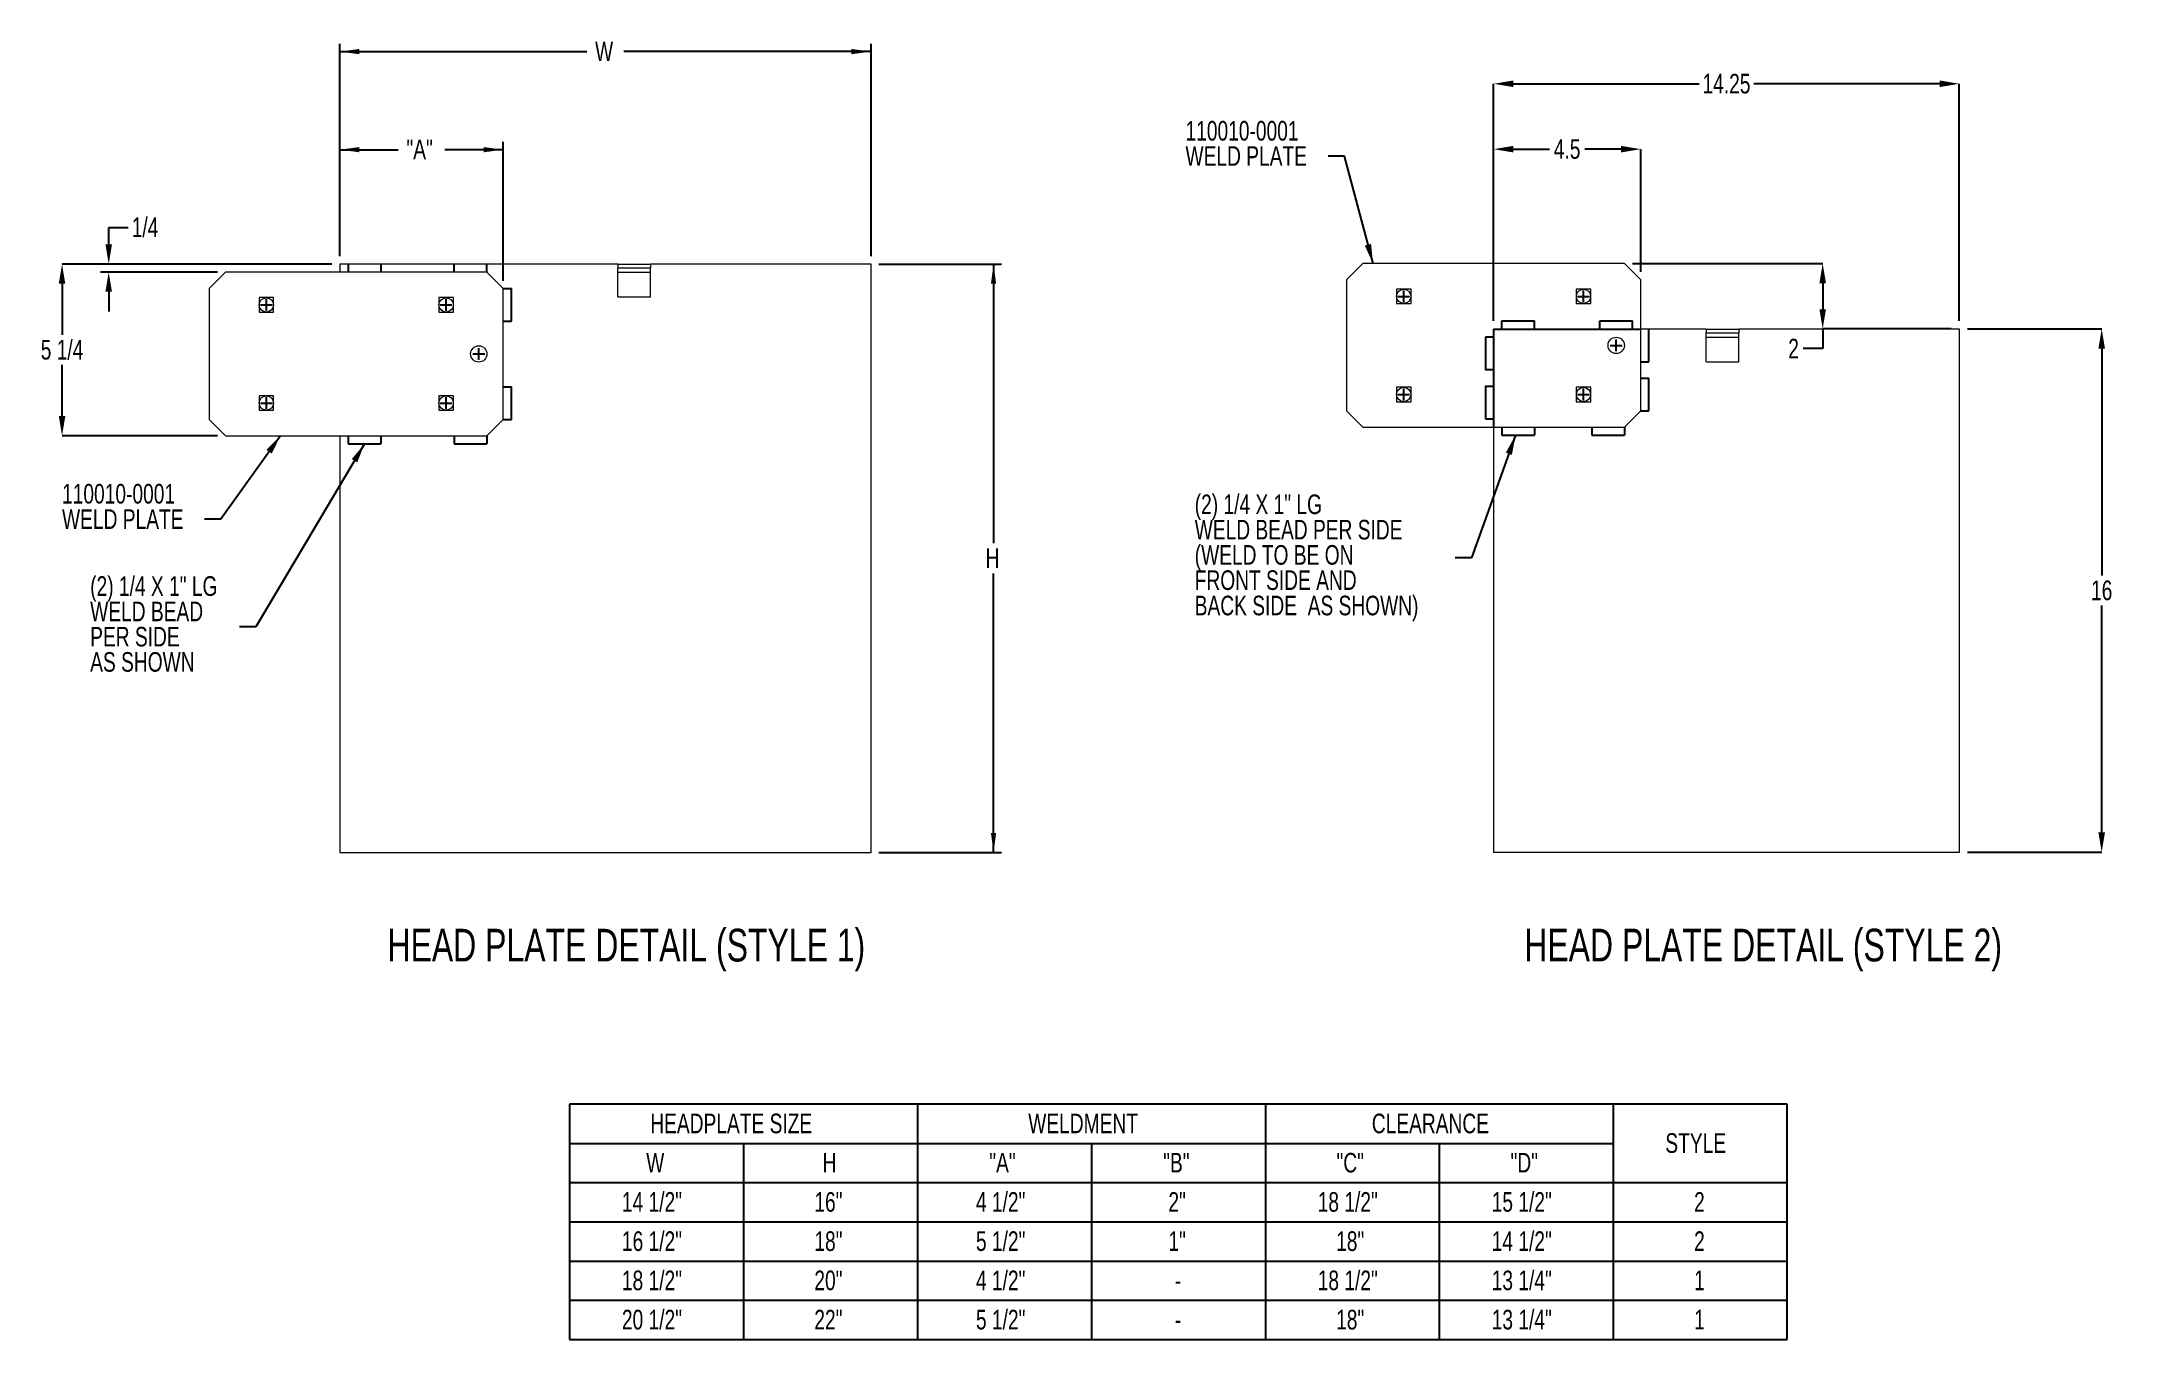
# Model space of a CAD drawing. Header units: inches. Extents: x 1.2 to 17, y 0.5 to 10.4.
import ezdxf
from ezdxf.lldxf.tags import DXFTag

# ---------------------------------------------------------------- set-up
doc = ezdxf.new("R2010")
doc.units = ezdxf.units.IN
doc.header["$MEASUREMENT"] = 0
doc.header["$PDSIZE"] = -1
doc.layers.add('DIM', color=1, linetype='Continuous')
doc.layers.add('HID', color=1, linetype='HIDDEN')
doc.styles.add('SLDTEXTSTYLE0', font='ARIAL.TTF', dxfattribs={"width": 0.7})
doc.styles.get("Standard").update_dxf_attribs({"font": 'ARIAL.TTF'})
tags = doc.linetypes.add('HIDDEN', pattern=[0.075, 0.05, -0.025]).pattern_tags.tags
tags[6:7] = [DXFTag(74, 4), DXFTag(75, 0), DXFTag(340, '0'), DXFTag(46, 1.0), DXFTag(50, 0.0), DXFTag(44, 0.0), DXFTag(45, 0.0)]
tags[4:5] = [DXFTag(74, 4), DXFTag(75, 0), DXFTag(340, '0'), DXFTag(46, 1.0), DXFTag(50, 0.0), DXFTag(44, 0.0), DXFTag(45, 0.0)]
doc.dimstyles.new('SLDDIMSTYLE0', dxfattribs={"dimtxt": 0.15, "dimasz": 0.15, "dimexe": 0, "dimexo": 0.0625, "dimgap": 0.0375, "dimtad": 0, "dimtih": 1, "dimtoh": 1, "dimdec": 3, "dimlfac": 4, "dimrnd": 1e-09, "dimzin": 12, "dimdsep": 46, "dimtxsty": 'SLDTEXTSTYLE0', "dimsah": 1, "dimcen": 0.09, "dimadec": 0, "dimazin": 0, "dimtfac": 1, "dimtdec": 3, "dimtofl": 0, "dimtmove": 0, "dimatfit": 3, "dimfxl": 0, "dimtolj": 1, "dimtzin": 12, "dimarcsym": 0})
doc.dimstyles.new('SLDDIMSTYLE3', dxfattribs={"dimtxt": 0.15, "dimasz": 0.15, "dimexe": 0, "dimexo": 0.0625, "dimgap": 0.0375, "dimtad": 0, "dimtih": 1, "dimtoh": 1, "dimlfac": 4, "dimrnd": 1e-09, "dimzin": 12, "dimdsep": 46, "dimtxsty": 'SLDTEXTSTYLE0', "dimsah": 1, "dimcen": 0.09, "dimadec": 0, "dimazin": 0, "dimtfac": 1, "dimtofl": 0, "dimtmove": 0, "dimatfit": 3, "dimfxl": 0, "dimtolj": 1, "dimtzin": 12, "dimarcsym": 0})
doc.dimstyles.new('SLDDIMSTYLE5', dxfattribs={"dimtxt": 0.15, "dimasz": 0.15, "dimexe": 0, "dimexo": 0.0625, "dimgap": 0.0375, "dimtad": 0, "dimtih": 1, "dimtoh": 1, "dimdec": 3, "dimlfac": 4, "dimrnd": 1e-09, "dimzin": 12, "dimdsep": 46, "dimtxsty": 'SLDTEXTSTYLE0', "dimsah": 1, "dimcen": 0.09, "dimadec": 0, "dimazin": 0, "dimtfac": 1, "dimtdec": 3, "dimtofl": 0, "dimtmove": 0, "dimatfit": 3, "dimfxl": 0, "dimtolj": 1, "dimtzin": 12, "dimarcsym": 0})
doc.dimstyles.new('SLDDIMSTYLE6', dxfattribs={"dimtxt": 0.15, "dimasz": 0.15, "dimexe": 0, "dimexo": 0.0625, "dimgap": 0.0375, "dimtad": 0, "dimtih": 1, "dimtoh": 1, "dimdec": 0, "dimrnd": 1e-09, "dimzin": 0, "dimdsep": 46, "dimtxsty": 'Standard', "dimsah": 1, "dimcen": 0.09, "dimadec": 0, "dimazin": 0, "dimtfac": 1, "dimtdec": 0, "dimtofl": 0, "dimtmove": 0, "dimatfit": 3, "dimfxl": 0, "dimtolj": 1, "dimtzin": 0, "dimarcsym": 0})

# ---------------------------------------------------------------- blocks, each defined once
blk = doc.blocks.new('SW_TABLEANNOTATION_2')
at = {"layer": 'DIM', "color": 0}
for p, q in [((0, 0), (0, -1.8)), ((9.313, 0), (0, 0)), ((2.661, 0), (2.661, -1.8)), ((5.322, 0), (5.322, -1.8)), ((7.983, 0), (7.983, -1.8)), ((9.313, -1.8), (9.313, 0)), ((0, -0.3), (7.983, -0.3)), ((1.33, -0.3), (1.33, -1.8)), ((3.991, -0.3), (3.991, -1.8)), ((6.652, -0.3), (6.652, -1.8)), ((0, -0.6), (9.313, -0.6)), ((0, -0.9), (9.313, -0.9)), ((0, -1.2), (9.313, -1.2)), ((0, -1.5), (9.313, -1.5)), ((0, -1.8), (9.313, -1.8))]:
    blk.add_line(p, q, dxfattribs=at)
at = {"layer": 'DIM', "color": 0, "char_height": 0.15, "attachment_point": 1, "style": 'SLDTEXTSTYLE0'}
for s, insert in [('HEADPLATE SIZE', (0.617, -0.073)), ('WELDMENT', (3.508, -0.073)), ('CLEARANCE', (6.136, -0.073)), ('STYLE', (8.381, -0.223)), ('W', (0.586, -0.373)), ('H', (1.935, -0.373)), ('"A"', (3.21, -0.373)), ('"B"', (4.54, -0.373)), ('"C"', (5.866, -0.373)), ('"D"', (7.197, -0.373)), ('14 1/2"', (0.4, -0.673)), ('16"', (1.872, -0.673)), ('4 1/2"', (3.108, -0.673)), ('2"', (4.58, -0.673)), ('18 1/2"', (5.722, -0.673)), ('15 1/2"', (7.053, -0.673)), ('2', (8.601, -0.673)), ('16 1/2"', (0.4, -0.973)), ('18"', (1.872, -0.973)), ('5 1/2"', (3.108, -0.973)), ('1"', (4.58, -0.973)), ('18"', (5.863, -0.973)), ('14 1/2"', (7.053, -0.973)), ('2', (8.601, -0.973)), ('18 1/2"', (0.4, -1.273)), ('4 1/2"', (3.108, -1.273)), ('18 1/2"', (5.722, -1.273)), ('13 1/4"', (7.053, -1.273)), ('20"', (1.872, -1.273)), ('-', (4.629, -1.273)), ('1', (8.601, -1.273)), ('20 1/2"', (0.4, -1.573)), ('22"', (1.872, -1.573)), ('5 1/2"', (3.108, -1.573)), ('18"', (5.863, -1.573)), ('13 1/4"', (7.053, -1.573)), ('1', (8.601, -1.573)), ('-', (4.629, -1.573))]:
    blk.add_mtext(s, dxfattribs=dict(at, insert=insert))
blk = doc.blocks.new('*D9')
at = {"layer": 'DIM'}
for p, q in [((3.451, 8.788), (3.451, 9.663)), ((3.451, 9.603), (3.897, 9.603)), ((4.701, 9.603), (4.255, 9.603)), ((4.701, 8.601), (4.701, 9.663))]:
    blk.add_line(p, q, dxfattribs=at)
for points in [[(3.451, 9.603), (3.601, 9.583), (3.601, 9.623)], [(4.701, 9.603), (4.551, 9.623), (4.551, 9.583)]]:
    blk.add_solid(points, dxfattribs=at)
at = {"layer": 'DIM', "insert": (3.96, 9.68), "char_height": 0.15, "attachment_point": 1, "style": 'SLDTEXTSTYLE0'}
blk.add_mtext('"A"', dxfattribs=at)
blk = doc.blocks.new('*D21')
at = {"color": 0, "linetype": 'ByBlock', "lineweight": -2}
for p, q in [((3.389, 8.728), (1.326, 8.728)), ((1.326, 8.578), (1.326, 8.187)), ((1.326, 7.566), (1.326, 7.957)), ((2.514, 7.416), (1.326, 7.416))]:
    blk.add_line(p, q, dxfattribs=at)
at = {"color": 0, "linetype": 'ByBlock'}
for points in [[(1.326, 8.728), (1.301, 8.578), (1.351, 8.578)], [(1.326, 7.416), (1.301, 7.566), (1.351, 7.566)]]:
    blk.add_solid(points, dxfattribs=at)
at = {"layer": 'DEFPOINTS', "color": 0, "linetype": 'ByBlock'}
for p in [(3.451, 8.728), (2.576, 7.416)]:
    blk.add_point(p, dxfattribs=at)
at = {"color": 0, "linetype": 'ByBlock', "insert": (1.326, 8.072), "char_height": 0.15, "attachment_point": 5, "style": 'SLDTEXTSTYLE0'}
blk.add_mtext('5 1/4', dxfattribs=at)
blk = doc.blocks.new('*D22')
at = {"color": 0, "linetype": 'ByBlock', "lineweight": -2}
for p, q in [((1.683, 8.878), (1.683, 9.009)), ((1.683, 9.009), (1.833, 9.009)), ((3.389, 8.728), (1.621, 8.728)), ((2.514, 8.666), (1.621, 8.666)), ((1.683, 8.516), (1.683, 8.366))]:
    blk.add_line(p, q, dxfattribs=at)
at = {"color": 0, "linetype": 'ByBlock'}
for points in [[(1.683, 8.728), (1.708, 8.878), (1.658, 8.878)], [(1.683, 8.666), (1.708, 8.516), (1.658, 8.516)]]:
    blk.add_solid(points, dxfattribs=at)
at = {"layer": 'DEFPOINTS', "color": 0, "linetype": 'ByBlock'}
for p in [(2.576, 8.666), (3.451, 8.728)]:
    blk.add_point(p, dxfattribs=at)
at = {"color": 0, "linetype": 'ByBlock', "insert": (1.961, 9.009), "char_height": 0.15, "attachment_point": 5, "style": 'SLDTEXTSTYLE0'}
blk.add_mtext('1/4', dxfattribs=at)
blk = doc.blocks.new('*D10')
at = {"layer": 'DIM'}
for p, q in [((3.451, 8.788), (3.451, 10.413)), ((3.451, 10.353), (5.34, 10.353)), ((7.514, 10.353), (5.624, 10.353)), ((7.514, 8.788), (7.514, 10.413))]:
    blk.add_line(p, q, dxfattribs=at)
for points in [[(3.451, 10.353), (3.601, 10.333), (3.601, 10.373)], [(7.514, 10.353), (7.364, 10.373), (7.364, 10.333)]]:
    blk.add_solid(points, dxfattribs=at)
at = {"layer": 'DIM', "insert": (5.403, 10.43), "char_height": 0.15, "attachment_point": 1, "style": 'SLDTEXTSTYLE0'}
blk.add_mtext('W', dxfattribs=at)
blk = doc.blocks.new('*D11')
at = {"layer": 'DIM'}
for p, q in [((7.574, 8.728), (8.511, 8.728)), ((8.451, 8.728), (8.451, 6.595)), ((8.451, 4.228), (8.451, 6.362)), ((7.574, 4.228), (8.511, 4.228))]:
    blk.add_line(p, q, dxfattribs=at)
for points in [[(8.451, 8.728), (8.431, 8.578), (8.471, 8.578)], [(8.451, 4.228), (8.471, 4.378), (8.431, 4.378)]]:
    blk.add_solid(points, dxfattribs=at)
at = {"layer": 'DIM', "insert": (8.39, 6.555), "char_height": 0.15, "attachment_point": 1, "style": 'SLDTEXTSTYLE0'}
blk.add_mtext('H', dxfattribs=at)
blk = doc.blocks.new('SW_NOTE_3')
at = {"layer": 'DIM', "color": 0, "char_height": 0.15, "attachment_point": 1, "style": 'SLDTEXTSTYLE0'}
for s, insert in [('110010-0001', (-1.09, 0.269)), ('WELD PLATE', (-1.09, 0.075))]:
    blk.add_mtext(s, dxfattribs=dict(at, insert=insert))
blk = doc.blocks.new('SW_NOTE_4')
at = {"layer": 'DIM', "color": 0, "char_height": 0.15, "attachment_point": 1, "style": 'SLDTEXTSTYLE0'}
for s, insert in [('(2) 1/4 X 1" LG', (-1.141, 0.387)), ('WELD BEAD ', (-1.141, 0.193)), ('PER SIDE', (-1.141, 0)), ('AS SHOWN', (-1.141, -0.193))]:
    blk.add_mtext(s, dxfattribs=dict(at, insert=insert))
blk = doc.blocks.new('*D14')
at = {"layer": 'DEFPOINTS', "color": 0}
for p in [(15.838, 10.107), (12.276, 8.232), (15.838, 8.232)]:
    blk.add_point(p, dxfattribs=at)
at = {"layer": 'DIM', "color": 0, "lineweight": -2}
for p, q in [((12.276, 8.294), (12.276, 10.107)), ((12.426, 10.107), (13.847, 10.107)), ((15.688, 10.107), (14.267, 10.107)), ((15.838, 8.294), (15.838, 10.107))]:
    blk.add_line(p, q, dxfattribs=at)
at = {"layer": 'DIM', "color": 0}
for points in [[(12.426, 10.132), (12.426, 10.082), (12.276, 10.107)], [(15.688, 10.132), (15.688, 10.082), (15.838, 10.107)]]:
    blk.add_solid(points, dxfattribs=at)
at = {"layer": 'DIM', "color": 0, "insert": (14.057, 10.183), "char_height": 0.15, "attachment_point": 2, "style": 'SLDTEXTSTYLE0'}
blk.add_mtext('\\A1;14.25', dxfattribs=at)
blk = doc.blocks.new('*D15')
at = {"layer": 'DEFPOINTS', "color": 0}
for p in [(12.276, 9.607), (13.401, 8.607), (12.276, 8.232)]:
    blk.add_point(p, dxfattribs=at)
at = {"layer": 'DIM', "color": 0, "lineweight": -2}
for p, q in [((12.276, 8.294), (12.276, 9.607)), ((12.426, 9.607), (12.703, 9.607)), ((13.251, 9.607), (12.974, 9.607)), ((13.401, 8.669), (13.401, 9.607))]:
    blk.add_line(p, q, dxfattribs=at)
at = {"layer": 'DIM', "color": 0}
for points in [[(12.426, 9.632), (12.426, 9.582), (12.276, 9.607)], [(13.251, 9.632), (13.251, 9.582), (13.401, 9.607)]]:
    blk.add_solid(points, dxfattribs=at)
at = {"layer": 'DIM', "color": 0, "insert": (12.838, 9.683), "char_height": 0.15, "attachment_point": 2, "style": 'SLDTEXTSTYLE0'}
blk.add_mtext('\\A1;4.5', dxfattribs=at)
blk = doc.blocks.new('*D16')
at = {"layer": 'DEFPOINTS', "color": 0}
for p in [(13.276, 8.732), (14.793, 8.232), (15.838, 8.232)]:
    blk.add_point(p, dxfattribs=at)
at = {"layer": 'DIM', "color": 0, "lineweight": -2}
for p, q in [((13.338, 8.732), (14.793, 8.732)), ((14.793, 8.582), (14.793, 8.382)), ((15.776, 8.232), (14.793, 8.232)), ((14.793, 8.232), (14.793, 8.082)), ((14.793, 8.082), (14.643, 8.082))]:
    blk.add_line(p, q, dxfattribs=at)
at = {"layer": 'DIM', "color": 0}
for points in [[(14.768, 8.582), (14.818, 8.582), (14.793, 8.732)], [(14.768, 8.382), (14.818, 8.382), (14.793, 8.232)]]:
    blk.add_solid(points, dxfattribs=at)
at = {"layer": 'DIM', "color": 0, "insert": (14.57, 8.157), "char_height": 0.15, "attachment_point": 2, "style": 'SLDTEXTSTYLE0'}
blk.add_mtext('\\A1;2', dxfattribs=at)
blk = doc.blocks.new('*D17')
at = {"layer": 'DEFPOINTS', "color": 0}
for p in [(15.838, 8.232), (16.927, 8.232), (15.838, 4.232)]:
    blk.add_point(p, dxfattribs=at)
at = {"layer": 'DIM', "color": 0, "lineweight": -2}
for p, q in [((15.901, 8.232), (16.927, 8.232)), ((16.927, 8.082), (16.927, 6.346)), ((16.927, 4.382), (16.927, 6.117)), ((15.901, 4.232), (16.927, 4.232))]:
    blk.add_line(p, q, dxfattribs=at)
at = {"layer": 'DIM', "color": 0}
for points in [[(16.902, 8.082), (16.952, 8.082), (16.927, 8.232)], [(16.902, 4.382), (16.952, 4.382), (16.927, 4.232)]]:
    blk.add_solid(points, dxfattribs=at)
at = {"layer": 'DIM', "color": 0, "insert": (16.927, 6.308), "char_height": 0.15, "attachment_point": 2, "style": 'SLDTEXTSTYLE0'}
blk.add_mtext('\\A1;16', dxfattribs=at)
blk = doc.blocks.new('SW_NOTE_5')
at = {"layer": 'DIM', "color": 0, "char_height": 0.15, "attachment_point": 1, "style": 'SLDTEXTSTYLE0'}
for s, insert in [('110010-0001', (-1.09, 0.269)), ('WELD PLATE', (-1.09, 0.076))]:
    blk.add_mtext(s, dxfattribs=dict(at, insert=insert))
blk = doc.blocks.new('SW_NOTE_6')
at = {"layer": 'DIM', "color": 0, "char_height": 0.15, "attachment_point": 1, "style": 'SLDTEXTSTYLE0'}
for s, insert in [('(2) 1/4 X 1" LG', (-1.991, 0.484)), ('WELD BEAD PER SIDE', (-1.991, 0.29)), ('(WELD TO BE ON', (-1.991, 0.097)), ('FRONT SIDE AND', (-1.991, -0.096)), ('BACK SIDE  AS SHOWN)', (-1.991, -0.29))]:
    blk.add_mtext(s, dxfattribs=dict(at, insert=insert))

msp = doc.modelspace()

# ---------------------------------------------------------------- linework, layer by layer
at = {"color": 7, "linetype": 'Continuous', "lineweight": 15}
for p, q in [((11.275955, 8.731506), (11.150955, 8.606506)), ((13.275955, 8.731506), (11.275955, 8.731506)), ((13.400955, 8.606506), (13.275955, 8.731506)), ((2.576123, 8.665746), (2.451123, 8.540746)), ((4.576123, 8.665746), (2.576123, 8.665746)), ((3.451123, 8.728246), (3.451123, 8.665746)), ((5.576123, 8.728246), (3.451123, 8.728246)), ((4.701123, 8.540746), (4.576123, 8.665746)), ((5.576123, 8.728246), (5.576123, 8.698346)), ((5.576123, 8.728246), (5.826123, 8.728246)), ((5.576123, 8.698346), (5.826123, 8.698346)), ((5.576123, 8.667096), (5.576123, 8.698346)), ((5.576123, 8.667096), (5.826123, 8.667096)), ((5.576123, 8.478246), (5.576123, 8.667096)), ((5.826123, 8.728246), (5.826123, 8.698346)), ((7.513623, 8.728246), (5.826123, 8.728246)), ((5.826123, 8.667096), (5.826123, 8.698346)), ((5.826123, 8.478246), (5.826123, 8.667096)), ((7.513623, 4.228246), (7.513623, 8.728246)), ((11.150955, 8.606506), (11.150955, 7.606506)), ((13.400955, 7.606506), (13.400955, 8.606506)), ((2.451123, 8.540746), (2.451123, 7.540746)), ((2.832873, 8.471496), (2.832873, 8.359996)), ((2.944373, 8.471496), (2.832873, 8.471496)), ((2.944373, 8.359996), (2.944373, 8.471496)), ((4.207873, 8.471496), (4.207873, 8.359996)), ((4.319373, 8.471496), (4.207873, 8.471496)), ((4.319373, 8.359996), (4.319373, 8.471496)), ((4.701123, 7.540746), (4.701123, 8.540746)), ((5.576123, 8.478246), (5.826123, 8.478246)), ((11.532705, 8.537256), (11.532705, 8.425756)), ((11.644205, 8.537256), (11.532705, 8.537256)), ((11.532705, 8.425756), (11.644205, 8.425756)), ((11.644205, 8.425756), (11.644205, 8.537256)), ((12.907705, 8.537256), (12.907705, 8.425756)), ((13.019205, 8.537256), (12.907705, 8.537256)), ((12.907705, 8.425756), (13.019205, 8.425756)), ((13.019205, 8.425756), (13.019205, 8.537256)), ((2.832873, 8.359996), (2.944373, 8.359996)), ((4.207873, 8.359996), (4.319373, 8.359996)), ((13.900955, 8.231506), (13.400955, 8.231506)), ((13.900955, 8.231506), (13.900955, 8.201606)), ((13.900955, 8.231506), (14.150955, 8.231506)), ((13.900955, 8.201606), (14.150955, 8.201606)), ((13.900955, 8.170356), (13.900955, 8.201606)), ((13.900955, 8.170356), (14.150955, 8.170356)), ((13.900955, 7.981506), (13.900955, 8.170356)), ((15.838455, 8.231506), (14.150955, 8.231506)), ((14.150955, 8.231506), (14.150955, 8.201606)), ((14.150955, 8.170356), (14.150955, 8.201606)), ((14.150955, 7.981506), (14.150955, 8.170356)), ((15.838455, 4.231506), (15.838455, 8.231506)), ((13.900955, 7.981506), (14.150955, 7.981506)), ((11.644205, 7.787256), (11.532705, 7.787256)), ((11.532705, 7.787256), (11.532705, 7.675756)), ((11.644205, 7.675756), (11.644205, 7.787256)), ((12.907705, 7.787256), (12.907705, 7.675756)), ((13.019205, 7.787256), (12.907705, 7.787256)), ((13.019205, 7.675756), (13.019205, 7.787256)), ((2.944373, 7.721496), (2.832873, 7.721496)), ((2.832873, 7.721496), (2.832873, 7.609996)), ((2.944373, 7.609996), (2.944373, 7.721496)), ((4.207873, 7.721496), (4.207873, 7.609996)), ((4.319373, 7.721496), (4.207873, 7.721496)), ((4.319373, 7.609996), (4.319373, 7.721496)), ((11.532705, 7.675756), (11.644205, 7.675756)), ((12.907705, 7.675756), (13.019205, 7.675756)), ((2.451123, 7.540746), (2.576123, 7.415746)), ((2.832873, 7.609996), (2.944373, 7.609996)), ((4.207873, 7.609996), (4.319373, 7.609996)), ((4.576123, 7.415746), (4.701123, 7.540746)), ((11.150955, 7.606506), (11.275955, 7.481506)), ((11.275955, 7.481506), (13.275955, 7.481506)), ((12.275955, 7.481506), (12.275955, 4.231506)), ((13.275955, 7.481506), (13.400955, 7.606506)), ((2.576123, 7.415746), (4.576123, 7.415746)), ((3.451123, 7.415746), (3.451123, 4.228246)), ((3.451123, 4.228246), (7.513623, 4.228246)), ((12.275955, 4.231506), (15.838455, 4.231506))]:
    msp.add_line(p, q, dxfattribs=at)
for centre, radius in [((2.888623, 8.415746), 0.054688), ((4.263623, 8.415746), 0.054688), ((11.588455, 8.481506), 0.054688), ((12.963455, 8.481506), 0.054688), ((4.513623, 8.040746), 0.0625), ((13.213455, 8.106506), 0.0625), ((11.588455, 7.731506), 0.054688), ((12.963455, 7.731506), 0.054688), ((2.888623, 7.665746), 0.054687), ((4.263623, 7.665746), 0.054688)]:
    msp.add_circle(centre, radius, dxfattribs=at)
at = {"layer": 'DIM'}
for p, q in [((3.513623, 8.728246), (3.513623, 8.665746)), ((3.763623, 8.728246), (3.763623, 8.665746)), ((4.326123, 8.665746), (4.326123, 8.728246)), ((4.576123, 8.665746), (4.576123, 8.728246)), ((2.843623, 8.415746), (2.933623, 8.415746)), ((2.888623, 8.370746), (2.888623, 8.460746)), ((4.218623, 8.415746), (4.308623, 8.415746)), ((4.263623, 8.370746), (4.263623, 8.460746)), ((4.701123, 8.540746), (4.763623, 8.540746)), ((4.763623, 8.290746), (4.763623, 8.540746)), ((11.543455, 8.481506), (11.633455, 8.481506)), ((11.588455, 8.436506), (11.588455, 8.526506)), ((12.918455, 8.481506), (13.008455, 8.481506)), ((12.963455, 8.436506), (12.963455, 8.526506)), ((4.701123, 8.290746), (4.763623, 8.290746)), ((13.168455, 8.106506), (13.258455, 8.106506)), ((13.213455, 8.061506), (13.213455, 8.151506)), ((13.463455, 7.981506), (13.463455, 8.231506)), ((4.468623, 8.040746), (4.558623, 8.040746)), ((4.513623, 7.995746), (4.513623, 8.085746)), ((13.400955, 7.981506), (13.463455, 7.981506)), ((4.701123, 7.790746), (4.763623, 7.790746)), ((4.763623, 7.540746), (4.763623, 7.790746)), ((13.400955, 7.856506), (13.463455, 7.856506)), ((13.463455, 7.606506), (13.463455, 7.856506)), ((2.843623, 7.665746), (2.933623, 7.665746)), ((2.888623, 7.620746), (2.888623, 7.710746)), ((4.218623, 7.665746), (4.308623, 7.665746)), ((4.263623, 7.620746), (4.263623, 7.710746)), ((11.543455, 7.731506), (11.633455, 7.731506)), ((11.588455, 7.686506), (11.588455, 7.776506)), ((12.918455, 7.731506), (13.008455, 7.731506)), ((12.963455, 7.686506), (12.963455, 7.776506)), ((4.701123, 7.540746), (4.763623, 7.540746)), ((12.338455, 7.481506), (12.338455, 7.419006)), ((12.588455, 7.481506), (12.588455, 7.419006)), ((13.025955, 7.481506), (13.025955, 7.419006)), ((13.275955, 7.481506), (13.275955, 7.419006)), ((13.400955, 7.606506), (13.463455, 7.606506)), ((3.513623, 7.415746), (3.513623, 7.353246)), ((3.513623, 7.353246), (3.763623, 7.353246)), ((3.763623, 7.415746), (3.763623, 7.353246)), ((4.326123, 7.415746), (4.326123, 7.353246)), ((4.326123, 7.353246), (4.576123, 7.353246)), ((4.576123, 7.415746), (4.576123, 7.353246)), ((12.338455, 7.419006), (12.588455, 7.419006)), ((13.025955, 7.419006), (13.275955, 7.419006))]:
    msp.add_line(p, q, dxfattribs=at)
at = {"layer": 'HID'}
for p, q in [((12.338455, 8.231506), (12.338455, 8.294006)), ((12.338455, 8.294006), (12.588455, 8.294006)), ((12.588455, 8.231506), (12.588455, 8.294006)), ((13.088455, 8.231506), (13.088455, 8.294006)), ((13.088455, 8.294006), (13.338455, 8.294006)), ((13.338455, 8.231506), (13.338455, 8.294006)), ((12.275955, 8.169006), (12.213455, 8.169006)), ((12.213455, 8.169006), (12.213455, 7.919006)), ((12.275955, 8.231506), (12.275955, 7.481506)), ((12.275955, 8.231506), (13.400955, 8.231506)), ((12.275955, 7.919006), (12.213455, 7.919006)), ((12.213455, 7.794006), (12.275955, 7.794006)), ((12.213455, 7.794006), (12.213455, 7.544006)), ((12.213455, 7.544006), (12.275955, 7.544006))]:
    msp.add_line(p, q, dxfattribs=at)

# ---------------------------------------------------------------- block references
at = {"layer": 'DIM'}
for name, p in [('SW_NOTE_5', (11.009171, 9.553587)), ('SW_NOTE_3', (2.415974, 6.777755)), ('SW_NOTE_6', (11.980682, 6.482223)), ('SW_NOTE_4', (2.682212, 5.95392)), ('SW_TABLEANNOTATION_2', (5.208268, 2.30453))]:
    msp.add_blockref(name, p, dxfattribs=at)

# ---------------------------------------------------------------- texts
at = {"layer": 'DIM', "char_height": 0.25, "attachment_point": 1, "style": 'SLDTEXTSTYLE0'}
for s, insert in [('HEAD PLATE DETAIL (STYLE 1)', (3.815224, 3.645082)), ('HEAD PLATE DETAIL (STYLE 2)', (12.510459, 3.645827))]:
    msp.add_mtext(s, dxfattribs=dict(at, insert=insert))

# ---------------------------------------------------------------- dimensions: what is measured, and where the dimension line sits
at = {"layer": 'DIM'}
for base, p1, p2, dimstyle, picture, middle in [((7.513623, 10.353246), (3.451123, 8.728246), (7.513623, 8.728246), 'SLDDIMSTYLE5', '*D10', (5.482373, 10.353246)), ((15.838455, 10.106506), (12.275955, 8.231506), (15.838455, 8.231506), 'SLDDIMSTYLE5', '*D14', (14.057205, 10.106506)), ((12.275955, 9.606506), (13.400955, 8.606506), (12.275955, 8.231506), 'SLDDIMSTYLE5', '*D15', (12.838455, 9.606506)), ((4.701123, 9.603246), (3.451123, 8.728246), (4.701123, 8.540746), 'SLDDIMSTYLE3', '*D9', (4.076123, 9.603246))]:
    dim = msp.add_linear_dim(base=base, p1=p1, p2=p2, dimstyle=dimstyle, dxfattribs=at)
    dim.commit()
    dim.dimension.update_dxf_attribs({"geometry": picture, "text_midpoint": middle})
for base, p1, p2, picture, middle in [((1.683068, 8.728246), (2.576123, 8.665746), (3.451123, 8.728246), '*D22', (1.960993, 9.009496)), ((1.326123, 7.415746), (3.451123, 8.728246), (2.576123, 7.415746), '*D21', (1.326123, 8.071996))]:
    dim = msp.add_linear_dim(base=base, p1=p1, p2=p2, angle=90, dimstyle='SLDDIMSTYLE3', override={"dimdec": 4, "dimlunit": 5, "dimfrac": 2}, dxfattribs=at)
    dim.commit()
    dim.dimension.update_dxf_attribs({"geometry": picture, "text_midpoint": middle})
for base, p1, p2, dimstyle, picture, middle in [((14.79254, 8.231506), (13.275955, 8.731506), (15.838455, 8.231506), 'SLDDIMSTYLE0', '*D16', (14.570267, 8.081506)), ((8.451123, 8.728246), (7.513623, 4.228246), (7.513623, 8.728246), 'SLDDIMSTYLE5', '*D11', (8.451123, 6.478246)), ((16.926656, 8.231506), (15.838455, 4.231506), (15.838455, 8.231506), 'SLDDIMSTYLE5', '*D17', (16.926656, 6.231506))]:
    dim = msp.add_linear_dim(base=base, p1=p1, p2=p2, angle=90, dimstyle=dimstyle, dxfattribs=at)
    dim.commit()
    dim.dimension.update_dxf_attribs({"geometry": picture, "text_midpoint": middle})

# ---------------------------------------------------------------- leaders
for points in [[(11.353338, 8.731506), (11.134171, 9.553587), (11.009171, 9.553587)], [(2.996992, 7.415746), (2.540974, 6.777755), (2.415974, 6.777755)], [(3.639778, 7.353246), (2.807212, 5.95392), (2.682212, 5.95392)], [(12.443432, 7.419006), (12.105682, 6.482223), (11.980682, 6.482223)]]:
    msp.add_leader(points, dimstyle='SLDDIMSTYLE6', override={"dimscale": 1, "dimgap": 0.0375, "dimtad": 0, "dimclrd": 0}, dxfattribs=at)

doc.saveas('drawing.dxf')
